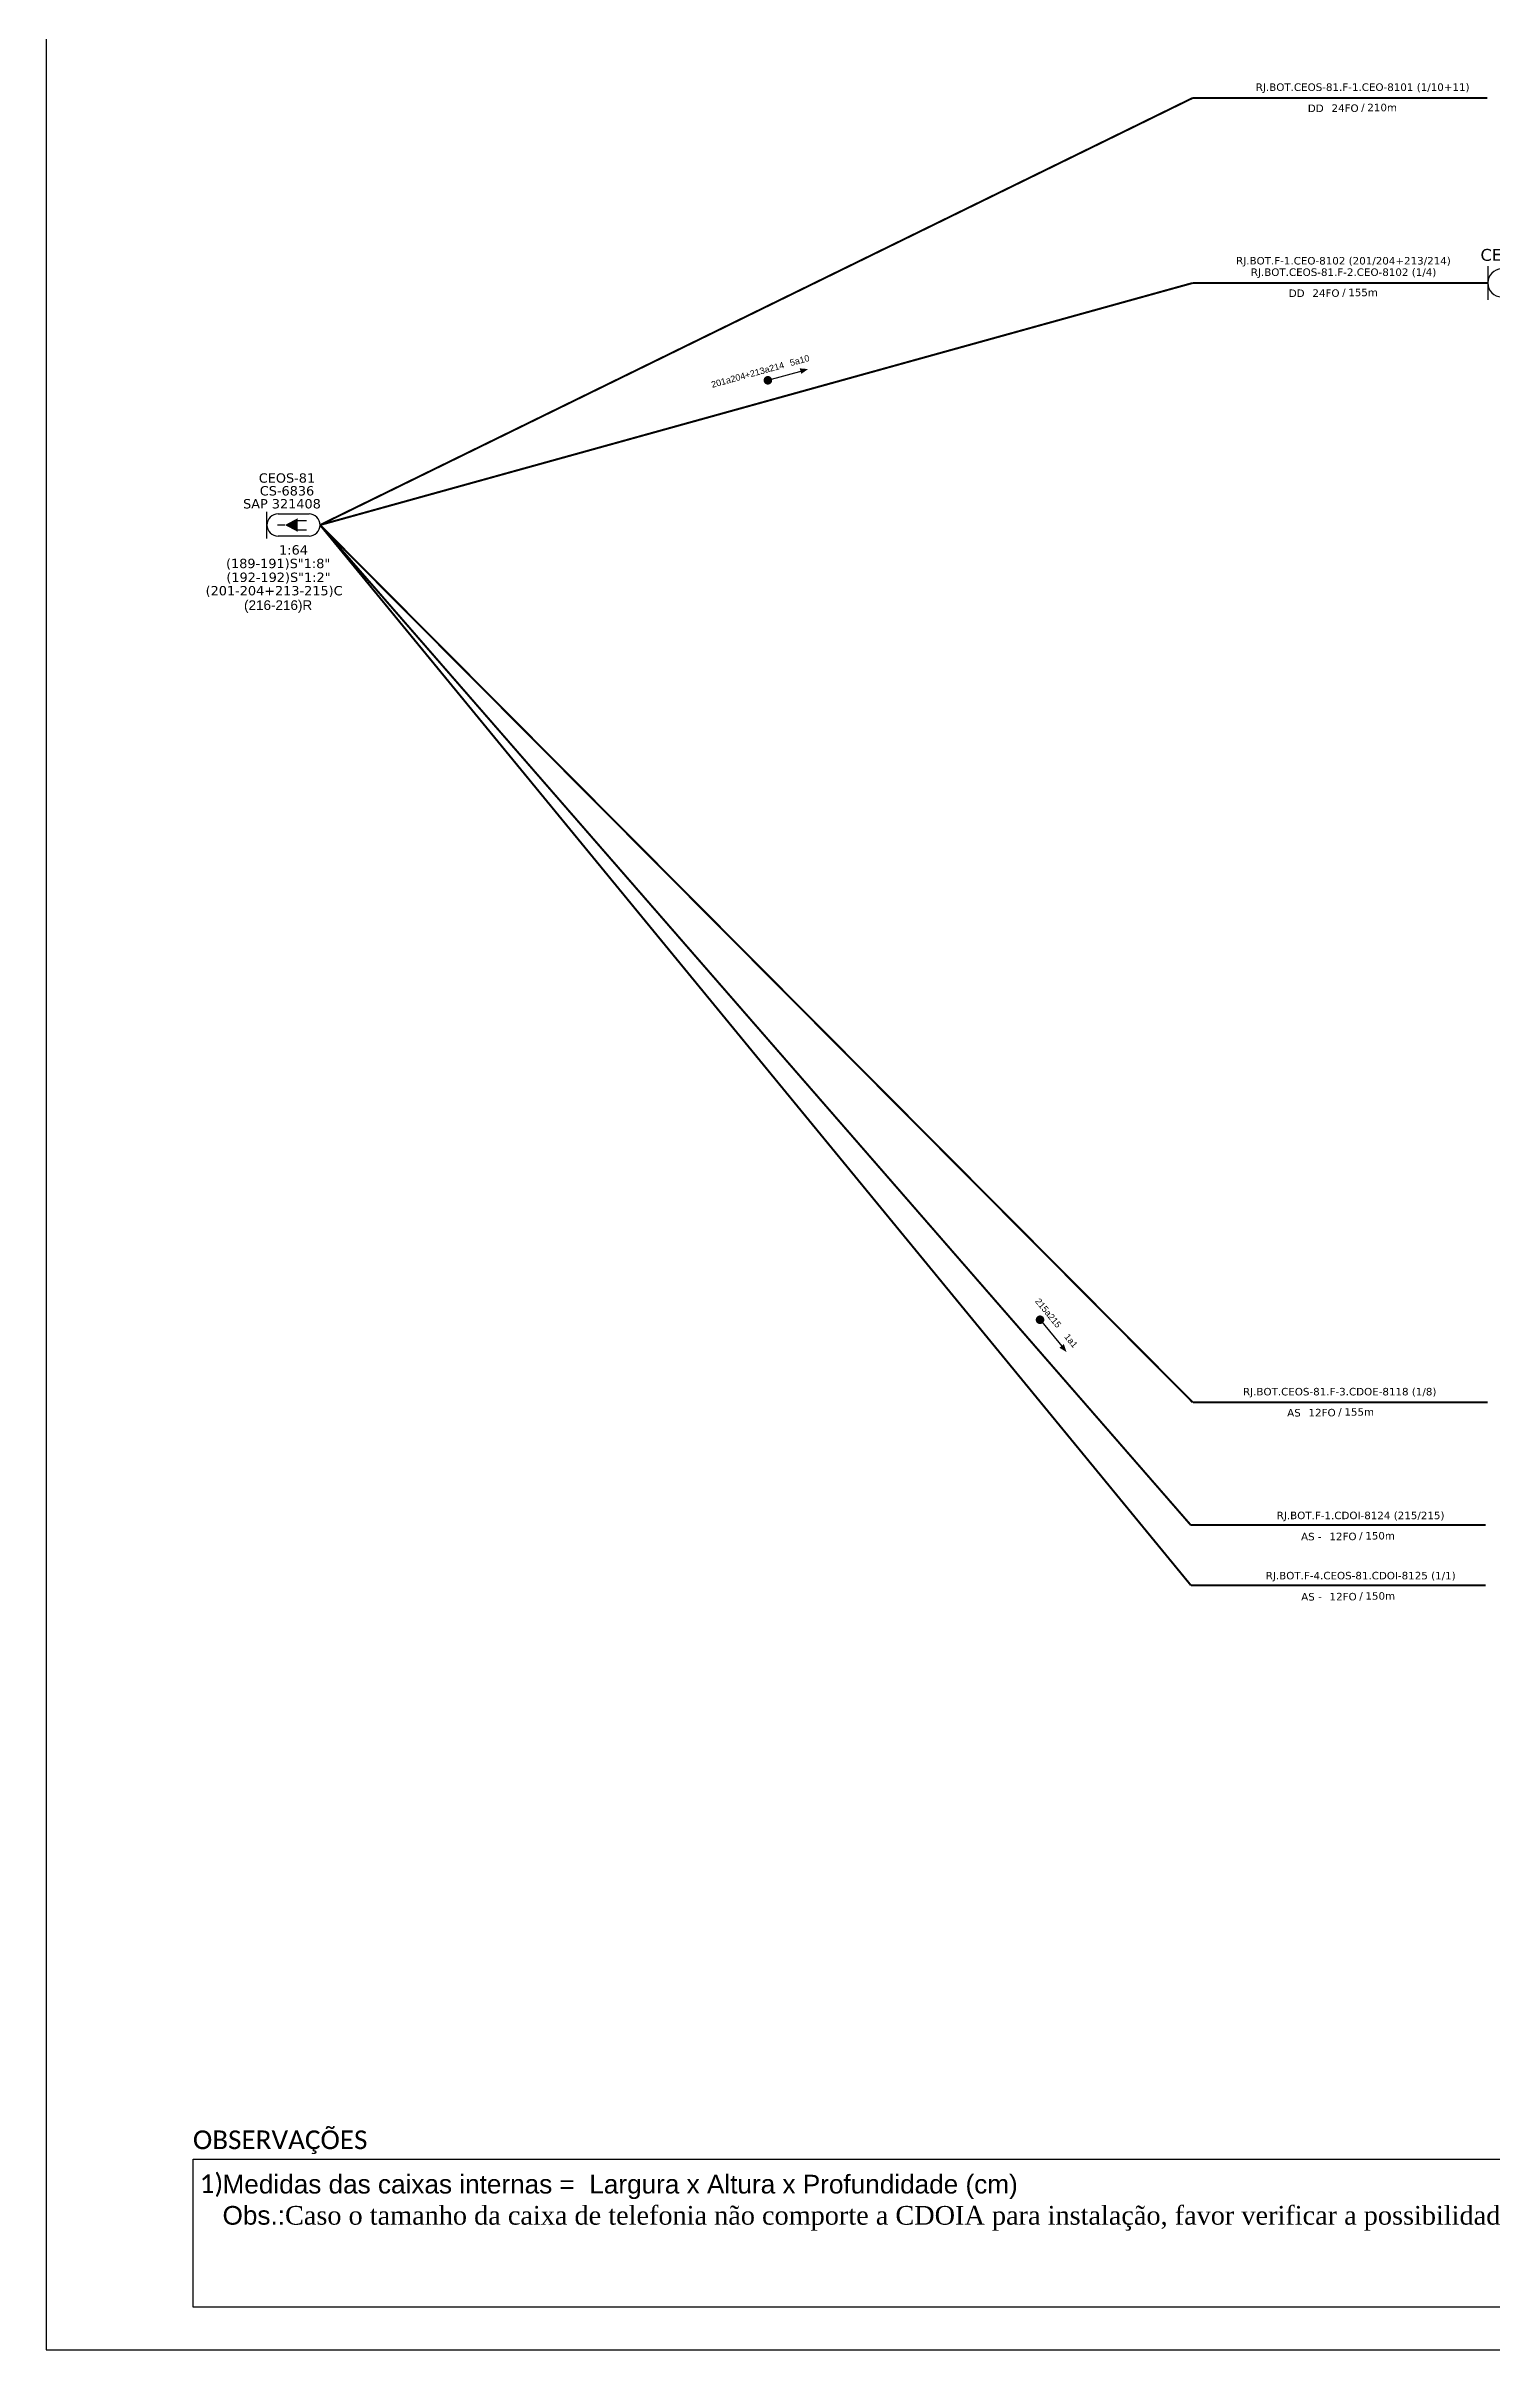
# Model space of a CAD drawing. Header units: metres. Extents: x -1286 to 457, y -500 to 94.
# Drawn here: x -1286.1 to -1054, y -499.8 to -130.3 of the extents above; entities that cross this region are included whole.
import ezdxf
from ezdxf.enums import TextEntityAlignment as Align

# ---------------------------------------------------------------- set-up
doc = ezdxf.new("R2010")
doc.units = ezdxf.units.M
for name, color, linetype in [('20.4-CEOS', 1, 'Continuous'), ('20.5-CEO', 1, 'Continuous'), ('CAP a instalar', 1, 'Continuous'), ('SETA', 7, 'Continuous')]:
    doc.layers.add(name, color=color, linetype=linetype)
doc.layers.add('40.1-ETIQUETAS', color=1, linetype='Continuous', lineweight=20)
doc.styles.add('ARIAL', font='arial.ttf')
doc.styles.add('siredit', font='verdana.ttf')
doc.styles.add('WMF-Calibri0', font='calibri.ttf')
doc.linetypes.add('FENCELINE1', pattern='A,0.25,-0.1,[133,ltypeshp.shx,S=0.1,R=0,X=-0.1,Y=0],-0.1,1', length=1.45)

# ---------------------------------------------------------------- blocks, each defined once
blk = doc.blocks.new('ETIQUETA_RS5F')
at = {"layer": '40.1-ETIQUETAS', "color": 0, "style": 'siredit'}
blk.add_text('/', height=1.5, dxfattribs=at).set_placement((1.58, -1.95), align=Align.MIDDLE_RIGHT)
for tag, p in [('ETIQUETA_R_PRIMARIA', (1.21, 4.1)), ('ETIQUETA_R_SECUNDARIA', (1.21, 2.1)), ('F_ATIVAS/F_MORTAS', (1.14, -4.24))]:
    blk.add_attdef(tag, text='', height=1.5, dxfattribs=at).set_placement(p, align=Align.MIDDLE_CENTER)
for tag, p in [('TIPO_CABO', (-6.58, -2.12)), ('CAP_CABO', (0.4, -2.09))]:
    blk.add_attdef(tag, text='', height=1.5, dxfattribs=at).set_placement(p, align=Align.MIDDLE_RIGHT)
blk.add_attdef('METROS', text='', height=1.5, dxfattribs=at).set_placement((2.14, -1.95), align=Align.MIDDLE_LEFT)
for tag, p in [('FUSÃO_1', (0.85, -8.39)), ('FUSÃO_2', (0.85, -10.6)), ('FUSÃO_3', (0.85, -12.93)), ('FUSÃO_4', (0.85, -15.14)), ('FUSÃO_5', (0.85, -17.16))]:
    blk.add_attdef(tag, text='', height=1.5, dxfattribs=at).set_placement(p, align=Align.CENTER)

msp = doc.modelspace()

# ---------------------------------------------------------------- linework, layer by layer
at = {"color": 0}
for p, q in [((-1262.5, -469.23), (-984.25, -469.23)), ((-1262.5, -492.93), (-1262.5, -469.23)), ((-984.25, -492.93), (-1262.5, -492.93))]:
    msp.add_line(p, q, dxfattribs=at)
msp.add_lwpolyline([(-1286.07, -499.81), (-445.07, -499.81), (-445.07, 94.19), (-1286.07, 94.19)], close=True)
at = {"const_width": 0.688}
msp.add_lwpolyline([(-1170.65, -184.03, 1), (-1169.99, -183.85, 1)], format="xyb", close=True, dxfattribs=at)
at = {"color": 7, "const_width": 0.687}
msp.add_lwpolyline([(-1126.89, -334.33, 1), (-1126.46, -334.87, 1)], format="xyb", close=True, dxfattribs=at)
at = {"layer": '20.4-CEOS', "color": 7}
for p, q in [((-1248.87, -205.38), (-1243.9, -205.38)), ((-1243.9, -208.92), (-1248.87, -208.92))]:
    msp.add_line(p, q, dxfattribs=at)
for points in [[(-1250.64, -209.29), (-1250.64, -205.01)], [(-1245.8, -206.45), (-1244.29, -206.45)], [(-1247.76, -207.15), (-1248.95, -207.15)], [(-1245.8, -207.92), (-1244.29, -207.92)]]:
    msp.add_lwpolyline(points, dxfattribs=at)
msp.add_lwpolyline([(-1247.76, -207.15, 0, 2.19, 0), (-1245.71, -207.15, 2.19, 2.19, 0)], format="xyseb", dxfattribs=at)
for centre, start, end in [((-1248.87, -207.15), 90, 270), ((-1243.9, -207.15), 270, 90)]:
    msp.add_arc(centre, 1.77, start, end, dxfattribs=at)
at = {"layer": '20.5-CEO', "color": 7}
msp.add_lwpolyline([(-1054.89, -165.62), (-1054.89, -171.03)], dxfattribs=at)
msp.add_arc((-1052.64, -168.33), 2.24, 90, 270, dxfattribs=at)
at = {"layer": 'CAP a instalar', "color": 7, "linetype": 'FENCELINE1', "ltscale": 7, "const_width": 0.321}
for points in [[(-1102.2, -138.67), (-1242.13, -207.15)], [(-1054.92, -138.67), (-1102.2, -138.67)], [(-1102.17, -168.33), (-1242.13, -207.15)], [(-1054.89, -168.33), (-1102.17, -168.33)], [(-1102.17, -347.86), (-1242.13, -207.15)], [(-1102.5, -367.53), (-1242.13, -207.15)], [(-1102.48, -377.19), (-1242.13, -207.15)], [(-1054.89, -347.86), (-1102.17, -347.86)], [(-1055.22, -367.53), (-1102.5, -367.53)], [(-1055.2, -377.19), (-1102.48, -377.19)]]:
    msp.add_lwpolyline(points, dxfattribs=at)
at = {"layer": 'SETA'}
msp.add_lwpolyline([(-1170.32, -183.94), (-1164.63, -182.36)], dxfattribs=at)
at = {"layer": 'SETA', "color": 7}
msp.add_lwpolyline([(-1126.67, -334.6), (-1122.92, -339.17)], dxfattribs=at)
at = {"layer": 'SETA'}
msp.add_solid([(-1165.21, -182.03), (-1163.87, -182.14), (-1164.96, -182.92)], dxfattribs=at)
at = {"layer": 'SETA', "color": 7}
msp.add_solid([(-1122.86, -338.5), (-1122.42, -339.77), (-1123.57, -339.09)], dxfattribs=at)

# ---------------------------------------------------------------- block references
at = {"layer": '40.1-ETIQUETAS', "color": 7}
ref = msp.add_blockref('ETIQUETA_RS5F', (-1075.89, -138.62), dxfattribs=dict(at, xscale=0.8018999896867169, yscale=0.8018999896867169, zscale=0.8018999896867169))
ref.add_attrib('ETIQUETA_R_SECUNDARIA', 'RJ.BOT.CEOS-81.F-1.CEO-8101 (1/10+11)', dxfattribs={"color": 0, "height": 1.2028, "style": 'siredit'}).set_placement((-1074.94, -136.93), align=Align.MIDDLE_CENTER)
ref.add_attrib('TIPO_CABO', 'DD', dxfattribs={"color": 0, "height": 1.203, "style": 'siredit'}).set_placement((-1081.19, -140.32), align=Align.MIDDLE_RIGHT)
ref.add_attrib('CAP_CABO', '24FO', dxfattribs={"color": 0, "height": 1.203, "style": 'siredit'}).set_placement((-1075.59, -140.3), align=Align.MIDDLE_RIGHT)
ref.add_attrib('METROS', '210m', dxfattribs={"color": 0, "height": 1.203, "style": 'siredit'}).set_placement((-1074.19, -140.19), align=Align.MIDDLE_LEFT)
ref = msp.add_blockref('ETIQUETA_RS5F', (-1078.94, -168.28), dxfattribs=dict(at, xscale=0.8018999896867169, yscale=0.8018999896867169, zscale=0.8018999896867169))
ref.add_attrib('ETIQUETA_R_PRIMARIA', 'RJ.BOT.F-1.CEO-8102 (201/204+213/214)', dxfattribs={"color": 0, "height": 1.2028, "style": 'siredit'}).set_placement((-1078.02, -164.77), align=Align.MIDDLE_CENTER)
ref.add_attrib('ETIQUETA_R_SECUNDARIA', 'RJ.BOT.CEOS-81.F-2.CEO-8102 (1/4)', dxfattribs={"color": 0, "height": 1.2028, "style": 'siredit'}).set_placement((-1078, -166.6), align=Align.MIDDLE_CENTER)
ref.add_attrib('TIPO_CABO', 'DD', dxfattribs={"color": 0, "height": 1.203, "style": 'siredit'}).set_placement((-1084.25, -169.98), align=Align.MIDDLE_RIGHT)
ref.add_attrib('CAP_CABO', '24FO', dxfattribs={"color": 0, "height": 1.203, "style": 'siredit'}).set_placement((-1078.65, -169.96), align=Align.MIDDLE_RIGHT)
ref.add_attrib('METROS', '155m', dxfattribs={"color": 0, "height": 1.203, "style": 'siredit'}).set_placement((-1077.25, -169.85), align=Align.MIDDLE_LEFT)
ref = msp.add_blockref('ETIQUETA_RS5F', (-1079.57, -347.81), dxfattribs=dict(at, xscale=0.8018999896867169, yscale=0.8018999896867169, zscale=0.8018999896867169))
ref.add_attrib('ETIQUETA_R_SECUNDARIA', 'RJ.BOT.CEOS-81.F-3.CDOE-8118 (1/8)', dxfattribs={"color": 0, "height": 1.2028, "style": 'siredit'}).set_placement((-1078.62, -346.13), align=Align.MIDDLE_CENTER)
ref.add_attrib('TIPO_CABO', 'AS', dxfattribs={"color": 0, "height": 1.203, "style": 'siredit'}).set_placement((-1084.87, -349.51), align=Align.MIDDLE_RIGHT)
ref.add_attrib('CAP_CABO', '12FO', dxfattribs={"color": 0, "height": 1.203, "style": 'siredit'}).set_placement((-1079.27, -349.49), align=Align.MIDDLE_RIGHT)
ref.add_attrib('METROS', '155m', dxfattribs={"color": 0, "height": 1.203, "style": 'siredit'}).set_placement((-1077.87, -349.38), align=Align.MIDDLE_LEFT)
ref = msp.add_blockref('ETIQUETA_RS5F', (-1076.22, -367.67), dxfattribs=dict(at, xscale=0.8018999896867169, yscale=0.8018999896867169, zscale=0.8018999896867169))
ref.add_attrib('ETIQUETA_R_SECUNDARIA', 'RJ.BOT.F-1.CDOI-8124 (215/215)', dxfattribs={"color": 0, "height": 1.2028, "style": 'siredit'}).set_placement((-1075.27, -365.98), align=Align.MIDDLE_CENTER)
ref.add_attrib('TIPO_CABO', 'AS -', dxfattribs={"color": 0, "height": 1.203, "style": 'siredit'}).set_placement((-1081.52, -369.37), align=Align.MIDDLE_RIGHT)
ref.add_attrib('CAP_CABO', '12FO', dxfattribs={"color": 0, "height": 1.203, "style": 'siredit'}).set_placement((-1075.92, -369.35), align=Align.MIDDLE_RIGHT)
ref.add_attrib('METROS', '150m', dxfattribs={"color": 0, "height": 1.203, "style": 'siredit'}).set_placement((-1074.52, -369.24), align=Align.MIDDLE_LEFT)
ref = msp.add_blockref('ETIQUETA_RS5F', (-1076.19, -377.32), dxfattribs=dict(at, xscale=0.8018999896867169, yscale=0.8018999896867169, zscale=0.8018999896867169))
ref.add_attrib('ETIQUETA_R_SECUNDARIA', 'RJ.BOT.F-4.CEOS-81.CDOI-8125 (1/1)', dxfattribs={"color": 0, "height": 1.2028, "style": 'siredit'}).set_placement((-1075.25, -375.63), align=Align.MIDDLE_CENTER)
ref.add_attrib('TIPO_CABO', 'AS -', dxfattribs={"color": 0, "height": 1.203, "style": 'siredit'}).set_placement((-1081.5, -379.02), align=Align.MIDDLE_RIGHT)
ref.add_attrib('CAP_CABO', '12FO', dxfattribs={"color": 0, "height": 1.203, "style": 'siredit'}).set_placement((-1075.9, -379), align=Align.MIDDLE_RIGHT)
ref.add_attrib('METROS', '150m', dxfattribs={"color": 0, "height": 1.203, "style": 'siredit'}).set_placement((-1074.5, -378.89), align=Align.MIDDLE_LEFT)

# ---------------------------------------------------------------- texts
at = {"style": 'ARIAL'}
for s, height, p in [('201a204+213a214', 1.0312, (-1173.43, -183.55)), ('5a10', 1.031, (-1165.09, -181.24))]:
    msp.add_text(s, height=height, rotation=15.5025, dxfattribs=at).set_placement(p, align=Align.CENTER)
msp.add_text('(216-216)R', height=1.547, dxfattribs=at).set_placement((-1248.86, -220.77), align=Align.CENTER)
at = {"color": 7, "style": 'ARIAL'}
for s, p in [('215a215', (-1125.75, -333.84)), ('1a1', (-1122.09, -338.29))]:
    msp.add_text(s, height=1.031, rotation=309.4015, dxfattribs=at).set_placement(p, align=Align.CENTER)
at = {"style": 'WMF-Calibri0'}
msp.add_text('OBSERVAÇÕES', height=3, dxfattribs=at).set_placement((-1262.52, -467.61))
at = {"char_height": 3, "width": 277.1819, "attachment_point": 1}
for s, insert, style in [('1)', (-1261.44, -471.63), 'WMF-Calibri0'), ('Medidas das caixas internas =  Largura x Altura x Profundidade (cm)\\PObs.:{\\fTimes New Roman|b0|i0|c0|p16;Caso o tamanho da caixa de telefonia não comporte a CDOIA para instalação, favor verificar a possibilidade de instalação da mesma externamente a caixa}', (-1257.77, -471.72), 'ARIAL')]:
    msp.add_mtext(s, dxfattribs=dict(at, insert=insert, style=style))
at = {"layer": '20.4-CEOS', "color": 7, "style": 'siredit'}
for s, height, p in [('CEOS-81', 1.501, (-1247.44, -198.86)), ('SAP 321408', 1.501, (-1248.24, -202.99)), ('CS-6836', 1.501, (-1247.43, -200.91)), ('1:64', 1.501, (-1246.39, -210.39)), ('(189-191)S"1:8"', 1.5005, (-1248.85, -212.56)), ('(201-204+213-215)C', 1.5005, (-1249.5, -216.93)), ('(192-192)S"1:2"', 1.5005, (-1248.8, -214.78))]:
    msp.add_text(s, height=height, dxfattribs=at).set_placement(p, align=Align.TOP_CENTER)
at = {"layer": '20.5-CEO', "color": 7, "style": 'siredit'}
msp.add_attdef('CEO-8102', text='SAP 324607', height=1.901, dxfattribs=at).set_placement((-1049.49, -162.88), align=Align.TOP_CENTER)

doc.saveas('drawing.dxf')
